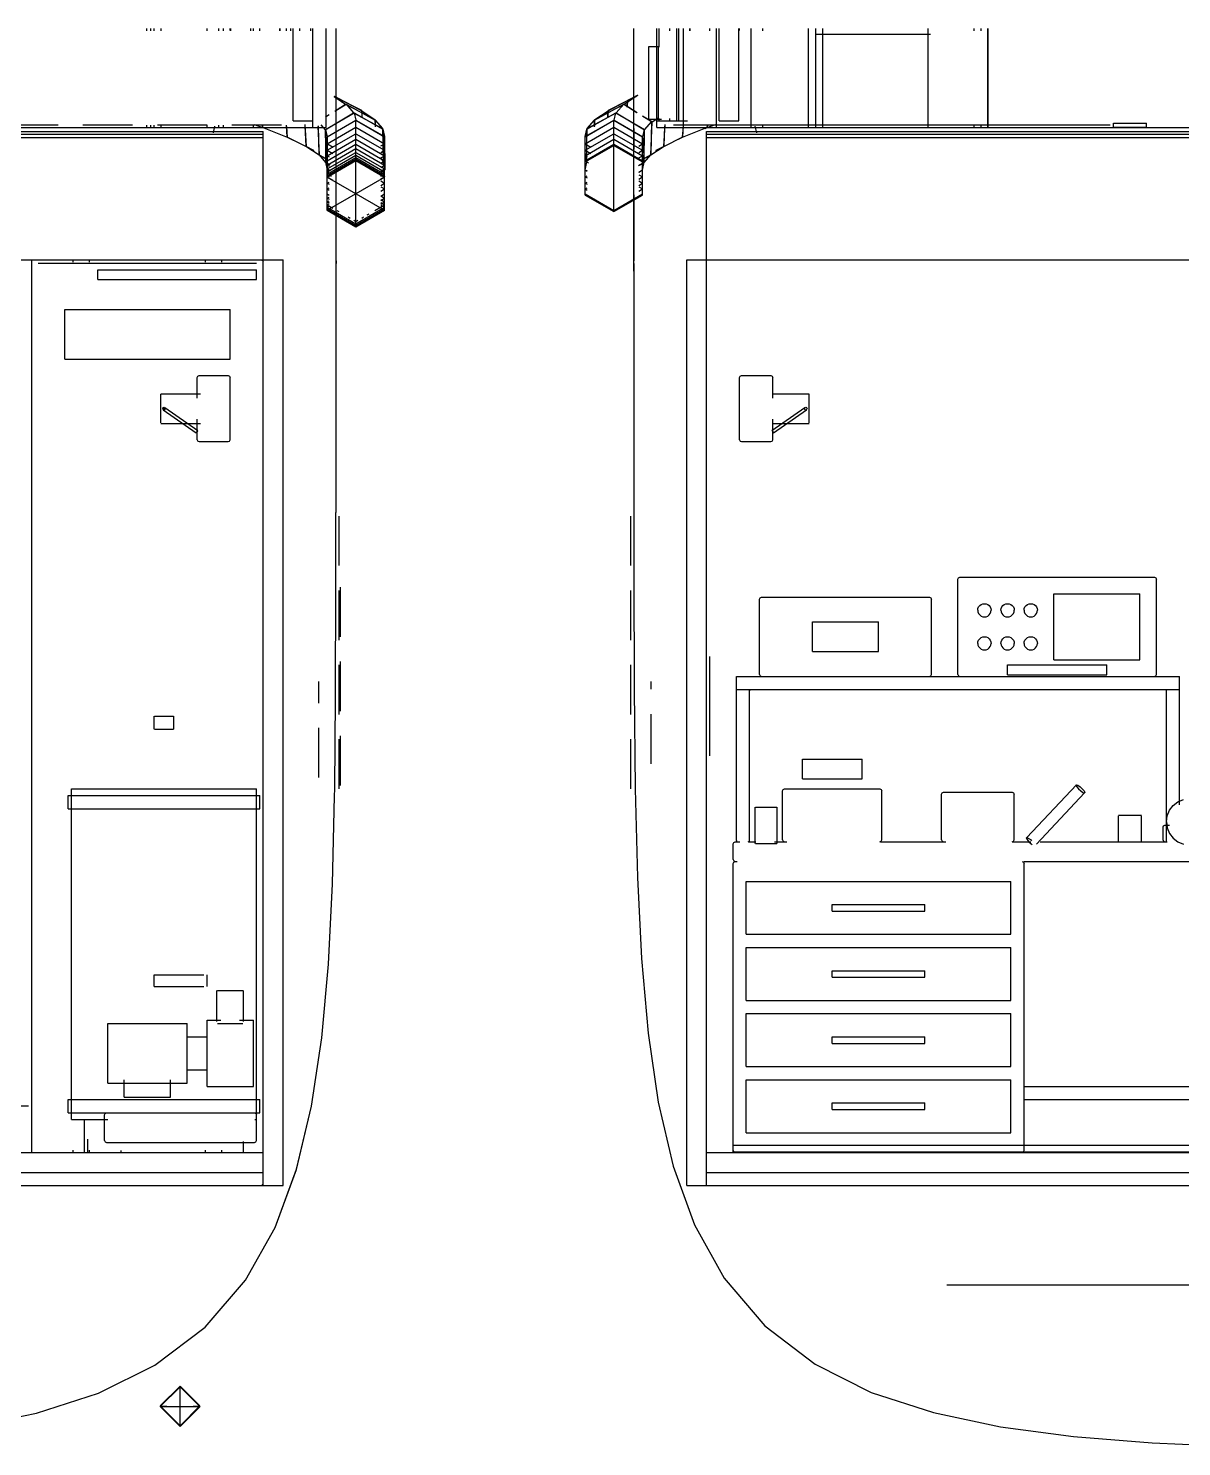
# Model space of a CAD drawing. Extents: x 5 to 836, y 5 to 589.
# Drawn here: x 554.4 to 624.1, y 130.2 to 216 of the extents above; entities that cross this region are included whole.
import ezdxf

# ---------------------------------------------------------------- set-up
doc = ezdxf.new("R2010")
doc.units = 0
doc.linetypes.add('DASHED', pattern=[4.5, 3, -1.5])
for name, color, linetype in [('CUT', 7, 'CONTINUOUS'), ('DETAIL', 8, 'CONTINUOUS'), ('MARKING', 4, 'DASHED'), ('OUTLINE', 7, 'CONTINUOUS')]:
    doc.layers.add(name, color=color, linetype=linetype)

msp = doc.modelspace()

# ---------------------------------------------------------------- linework, layer by layer
at = {"layer": 'CUT'}
for p, q in [((571.6, 210), (571.6, 216)), ((572.4, 210), (572.4, 216)), ((573, 191.03), (573, 216)), ((591, 201.32), (591, 216)), ((592.4, 210), (592.4, 216)), ((594, 210), (594, 216)), ((596, 210), (596, 216)), ((620, 210.26), (622, 210.26)), ((620, 210.02), (620, 210.26)), ((622, 210.02), (622, 210.26)), ((405.6, 210), (572.4, 210)), ((409.4, 209.76), (568.6, 209.76)), ((409.4, 209.6), (568.6, 209.6)), ((409.4, 209.4), (568.6, 209.4)), ((568.6, 146), (568.6, 209.76)), ((592.4, 210), (757.6, 210)), ((593.4, 210.16), (619.8, 210.16)), ((595.4, 146), (595.4, 209.76)), ((595.4, 209.76), (754.6, 209.76)), ((595.4, 209.6), (754.6, 209.6)), ((595.4, 209.4), (754.6, 209.4)), ((620, 210.02), (622, 210.02)), ((588.07, 207.92), (589.8, 208.92)), ((589.8, 208.92), (591.53, 207.92)), ((572.47, 207.01), (574.2, 208.01)), ((574.2, 208.01), (575.93, 207.01)), ((588.07, 205.92), (588.07, 207.92)), ((591.53, 205.92), (591.53, 207.92)), ((572.47, 205.01), (572.47, 207.01)), ((575.93, 205.01), (575.93, 207.01)), ((588.07, 205.92), (589.8, 204.92)), ((589.8, 204.92), (591.53, 205.92)), ((572.47, 205.01), (574.2, 204.01)), ((574.2, 204.01), (575.93, 205.01)), ((408.2, 202), (569.8, 202)), ((569.8, 146), (569.8, 202)), ((594.2, 146), (594.2, 202)), ((594.2, 202), (755.8, 202)), ((591, 201.32), (591, 191.73)), ((591, 191.73), (591.01, 182.99)), ((572.99, 182.39), (573, 191.03)), ((591.01, 182.99), (591.03, 176.03)), ((572.97, 175.5), (572.99, 182.39)), ((595.6, 172), (595.6, 178)), ((591.03, 176.03), (591.09, 170.02)), ((572.92, 170), (572.97, 175.5)), ((572.91, 169.56), (572.92, 170)), ((591.09, 170), (591.22, 164.64)), ((572.78, 164.25), (572.91, 169.56)), ((572.54, 159.4), (572.78, 164.25)), ((591.22, 164.64), (591.46, 159.74)), ((591.46, 159.74), (591.86, 155.23)), ((572.14, 154.94), (572.54, 159.4)), ((571.52, 150.8), (572.14, 154.94)), ((591.86, 155.23), (592.48, 151.05)), ((592.48, 151.05), (593.39, 147.18)), ((570.61, 146.99), (571.52, 150.8)), ((409.4, 148), (568.6, 148)), ((595.4, 148), (754.6, 148)), ((409.4, 146.8), (568.6, 146.8)), ((569.32, 143.47), (570.61, 146.99)), ((593.39, 147.18), (594.68, 143.63)), ((595.4, 146.8), (754.6, 146.8)), ((568.6, 146), (569.8, 146)), ((594.2, 146), (595.4, 146)), ((567.53, 140.28), (569.32, 143.47)), ((594.68, 143.63), (596.47, 140.4)), ((565.08, 137.43), (567.53, 140.28)), ((596.47, 140.4), (598.92, 137.52)), ((562.04, 135.13), (565.08, 137.43)), ((598.92, 137.52), (601.96, 135.19)), ((558.64, 133.45), (562.04, 135.13)), ((601.96, 135.19), (605.36, 133.49)), ((554.89, 132.24), (558.64, 133.45)), ((562.37, 132.63), (563.57, 133.83)), ((563.57, 133.83), (564.77, 132.63)), ((605.36, 133.49), (609.11, 132.27)), ((550.82, 131.39), (554.89, 132.24)), ((562.37, 132.63), (563.57, 131.43)), ((563.57, 131.43), (564.77, 132.63)), ((609.11, 132.27), (613.18, 131.4)), ((613.18, 131.4), (617.58, 130.82)), ((617.58, 130.82), (622.34, 130.44)), ((622.34, 130.44), (627.5, 130.21))]:
    msp.add_line(p, q, dxfattribs=at)
at = {"layer": 'DETAIL'}
for p, q in [((561.57, 215.86), (561.57, 216)), ((562, 215.86), (562, 216)), ((562.43, 215.86), (562.43, 216)), ((565.91, 215.86), (565.91, 216)), ((566.64, 215.86), (566.64, 216)), ((567.84, 215.86), (567.84, 216)), ((568.4, 215.86), (568.4, 216)), ((569.6, 215.86), (569.6, 216)), ((569.62, 215.86), (569.62, 216)), ((570.27, 215.86), (570.27, 216)), ((570.4, 210.4), (570.4, 216)), ((570.82, 215.86), (570.82, 216)), ((571.47, 215.86), (571.47, 216)), ((571.6, 210.4), (571.6, 216)), ((572.4, 210), (572.4, 216)), ((592.4, 210.4), (592.4, 216)), ((592.53, 214.91), (592.53, 216)), ((593.18, 215.86), (593.18, 216)), ((593.6, 210.4), (593.6, 216)), ((593.73, 210.4), (593.73, 216)), ((594.38, 215.86), (594.38, 216)), ((594.4, 215.86), (594.4, 216)), ((595.6, 215.86), (595.6, 216)), ((596.16, 210.4), (596.16, 216)), ((597.36, 210.4), (597.36, 216)), ((598.09, 210), (598.09, 216)), ((601.57, 210), (601.57, 216)), ((602, 210), (602, 216)), ((602, 215.65), (608.94, 215.65)), ((602.43, 210), (602.43, 216)), ((608.8, 210), (608.8, 216)), ((611.57, 215.86), (611.57, 216)), ((612, 215.86), (612, 216)), ((612.4, 210), (612.4, 216)), ((612.43, 210), (612.43, 216)), ((591.9, 210.5), (591.9, 214.9)), ((591.9, 214.9), (592.56, 214.9)), ((592.5, 210.5), (592.5, 214.9)), ((589.45, 211.02), (591.22, 211.95)), ((589.47, 211.05), (591.26, 211.95)), ((590.42, 211.41), (591.22, 211.95)), ((590.63, 211.63), (591.22, 211.93)), ((590.65, 211.66), (591.25, 211.95)), ((572.87, 211.89), (573.35, 211.66)), ((572.89, 211.87), (573.58, 211.41)), ((572.9, 211.89), (574.55, 211.02)), ((572.9, 211.87), (573.37, 211.63)), ((572.93, 210.99), (573.61, 211.41)), ((572.97, 211.82), (573.35, 211.66)), ((572.98, 211.83), (574.53, 211.05)), ((573.01, 211.05), (573.58, 211.41)), ((573.35, 211.66), (573.36, 211.53)), ((573.37, 211.63), (574.53, 211.05)), ((573.37, 211.63), (573.38, 211.5)), ((573.58, 211.41), (575.35, 210.48)), ((573.61, 211.41), (574.06, 210.9)), ((573.61, 211.41), (575.37, 210.45)), ((574.53, 211.05), (574.55, 210.65)), ((588.63, 210.45), (590.39, 211.41)), ((588.65, 210.48), (590.42, 211.41)), ((589.45, 210.65), (589.47, 211.05)), ((589.47, 211.05), (590.63, 211.63)), ((589.94, 210.9), (590.39, 211.41)), ((590.39, 211.41), (591.19, 210.92)), ((590.42, 211.41), (591.21, 210.91)), ((590.61, 211.24), (590.63, 211.63)), ((590.62, 211.27), (590.65, 211.66)), ((590.65, 211.66), (591.15, 211.87)), ((570.4, 210.4), (571.6, 210.4)), ((572.35, 209.86), (574.06, 210.9)), ((572.36, 209.89), (574.09, 210.9)), ((572.36, 210.65), (572.59, 210.78)), ((572.46, 209.43), (574.19, 210.44)), ((572.47, 209.44), (574.2, 210.44)), ((574.06, 210.9), (575.81, 209.94)), ((574.09, 210.9), (574.19, 210.44)), ((574.09, 210.9), (575.83, 209.91)), ((574.19, 210.44), (575.93, 209.45)), ((574.2, 204), (574.2, 210.44)), ((574.2, 210.44), (575.93, 209.44)), ((574.55, 211.02), (575.35, 210.48)), ((574.55, 211.02), (574.56, 210.62)), ((575.35, 210.48), (575.36, 210.08)), ((575.37, 210.45), (575.81, 209.94)), ((575.37, 210.45), (575.37, 210.05)), ((588.07, 209.44), (589.8, 210.44)), ((588.07, 209.45), (589.81, 210.44)), ((588.17, 209.91), (589.91, 210.9)), ((588.19, 209.94), (589.94, 210.9)), ((588.19, 209.94), (588.63, 210.45)), ((588.63, 210.05), (588.63, 210.45)), ((588.64, 210.08), (588.65, 210.48)), ((588.65, 210.48), (589.45, 211.02)), ((589.44, 210.62), (589.45, 211.02)), ((589.8, 204.92), (589.8, 210.44)), ((589.8, 210.44), (591.53, 209.44)), ((589.81, 210.44), (589.91, 210.9)), ((589.81, 210.44), (591.54, 209.43)), ((589.91, 210.9), (591.64, 209.89)), ((589.94, 210.9), (591.65, 209.86)), ((591.53, 210.71), (592.1, 210.37)), ((591.55, 210.69), (592.11, 210.34)), ((591.65, 209.86), (592.1, 210.37)), ((591.9, 210.5), (592.68, 210.5)), ((592.03, 208.34), (592.11, 210.34)), ((592.05, 208.37), (592.1, 210.37)), ((592.11, 210.34), (592.46, 210.57)), ((592.4, 210.4), (594.25, 210.4)), ((592.53, 210.4), (592.53, 210.54)), ((593.18, 210.4), (593.18, 210.54)), ((596.16, 210.4), (597.36, 210.4)), ((620, 210.26), (622, 210.26)), ((620, 210.02), (620, 210.26)), ((622, 210.02), (622, 210.26)), ((409.4, 209.6), (568.6, 209.6)), ((533, 210), (572.4, 210)), ((561.57, 210), (561.57, 210.14)), ((562, 210), (562, 210.14)), ((562.43, 210), (562.43, 210.14)), ((565.91, 210), (565.91, 210.14)), ((568.06, 210.18), (568.56, 210.01)), ((568.53, 210.17), (568.54, 210.03)), ((568.54, 210.03), (568.66, 209.98)), ((568.54, 210.03), (570.05, 209.41)), ((568.55, 210.14), (568.56, 210.01)), ((568.6, 146), (568.6, 209.6)), ((569.99, 210.1), (570.03, 209.44)), ((570, 210.07), (570.05, 209.41)), ((570.03, 209.44), (570.39, 209.26)), ((570.03, 209.44), (571.19, 208.85)), ((570.05, 209.41), (570.41, 209.24)), ((571.11, 210.18), (571.19, 208.85)), ((571.12, 210.08), (571.17, 208.88)), ((571.9, 210.07), (571.97, 208.34)), ((571.91, 210.1), (571.95, 208.37)), ((572.08, 210.17), (572.35, 209.86)), ((572.35, 209.86), (572.39, 207.87)), ((572.36, 209.89), (572.37, 207.9)), ((572.36, 209.89), (572.46, 209.43)), ((572.46, 209.43), (572.47, 207.43)), ((572.47, 209.02), (574.2, 210.02)), ((572.47, 208.63), (574.2, 209.63)), ((572.47, 205), (572.47, 209.44)), ((574.2, 210.02), (575.93, 209.02)), ((574.2, 209.63), (575.93, 208.63)), ((575.81, 209.94), (575.85, 207.94)), ((575.83, 209.91), (575.93, 209.45)), ((575.83, 209.91), (575.84, 207.91)), ((575.93, 209.45), (575.94, 207.45)), ((575.93, 205), (575.93, 209.44)), ((588.06, 207.45), (588.07, 209.45)), ((588.07, 209.02), (589.8, 210.02)), ((588.07, 209.45), (588.17, 209.91)), ((588.07, 208.63), (589.8, 209.63)), ((588.07, 205.92), (588.07, 209.44)), ((588.15, 207.94), (588.19, 209.94)), ((588.16, 207.91), (588.17, 209.91)), ((589.8, 210.02), (591.53, 209.02)), ((589.8, 209.63), (591.53, 208.63)), ((591.53, 205.92), (591.53, 209.44)), ((591.53, 207.43), (591.54, 209.43)), ((591.54, 209.43), (591.64, 209.89)), ((591.61, 207.87), (591.65, 209.86)), ((591.63, 207.9), (591.64, 209.89)), ((592.4, 210), (631, 210)), ((592.81, 208.85), (592.89, 210.18)), ((592.81, 208.85), (593.97, 209.44)), ((592.83, 208.88), (592.88, 210.08)), ((593.71, 209.29), (593.95, 209.41)), ((593.73, 209.32), (593.97, 209.44)), ((593.95, 209.41), (594, 210.07)), ((593.95, 209.41), (595.46, 210.03)), ((593.97, 209.44), (594.01, 210.1)), ((595.32, 209.95), (595.44, 210.01)), ((595.34, 209.98), (595.46, 210.03)), ((595.4, 146), (595.4, 209.6)), ((595.4, 209.6), (754.6, 209.6)), ((595.44, 210.01), (595.94, 210.18)), ((595.44, 210.01), (595.45, 210.14)), ((595.46, 210.03), (595.47, 210.17)), ((611.57, 210), (611.57, 210.14)), ((612, 210), (612, 210.14)), ((620, 210.02), (622, 210.02)), ((571.17, 208.88), (571.64, 208.64)), ((571.17, 208.88), (571.97, 208.34)), ((571.19, 208.86), (571.66, 208.62)), ((572.47, 208.29), (574.2, 209.29)), ((572.47, 207.99), (574.2, 208.99)), ((572.47, 207.73), (574.2, 208.73)), ((572.47, 208.63), (572.81, 208.43)), ((572.47, 207.5), (574.2, 208.5)), ((572.48, 209.02), (572.82, 208.82)), ((574.2, 209.29), (575.93, 208.29)), ((574.2, 208.99), (575.93, 207.99)), ((574.2, 208.73), (575.93, 207.73)), ((574.2, 208.5), (575.93, 207.5)), ((575.7, 208.89), (575.93, 209.02)), ((575.7, 208.5), (575.93, 208.63)), ((588.07, 208.29), (589.8, 209.29)), ((588.07, 209.02), (588.41, 208.82)), ((588.07, 207.99), (589.8, 208.99)), ((588.07, 208.63), (588.41, 208.43)), ((589.8, 209.29), (591.53, 208.29)), ((589.8, 208.99), (591.53, 207.99)), ((591.3, 208.88), (591.53, 209.02)), ((591.3, 208.5), (591.53, 208.63)), ((592.03, 208.34), (592.83, 208.88)), ((592.34, 208.62), (592.81, 208.86)), ((592.36, 208.64), (592.83, 208.88)), ((571.95, 208.37), (572.41, 208.11)), ((571.95, 208.37), (572.39, 207.87)), ((571.97, 208.34), (572.44, 208.09)), ((572.37, 207.9), (572.6, 207.76)), ((572.37, 207.9), (572.47, 207.43)), ((572.39, 207.87), (572.62, 207.74)), ((572.47, 207.32), (574.2, 208.32)), ((572.47, 208.29), (572.58, 208.22)), ((572.47, 207.18), (574.2, 208.18)), ((572.47, 207.08), (574.2, 208.08)), ((572.47, 207.02), (574.2, 208.02)), ((572.47, 207), (574.2, 208)), ((572.47, 207.73), (572.58, 207.66)), ((574.2, 208.32), (575.93, 207.32)), ((574.2, 208.18), (575.93, 207.18)), ((574.2, 208.08), (575.93, 207.08)), ((574.2, 208.02), (575.94, 207.02)), ((574.2, 208), (575.93, 207)), ((575.68, 208.14), (575.85, 207.94)), ((575.7, 208.16), (575.93, 208.29)), ((575.7, 207.59), (575.93, 207.73)), ((575.72, 207.85), (575.84, 207.91)), ((575.74, 207.87), (575.85, 207.94)), ((575.84, 207.91), (575.94, 207.45)), ((588.06, 207.45), (588.16, 207.91)), ((588.07, 208.29), (588.18, 208.22)), ((588.15, 207.94), (588.24, 208.04)), ((588.15, 207.94), (588.26, 207.87)), ((591.28, 207.7), (591.63, 207.9)), ((591.3, 208.16), (591.53, 208.29)), ((591.38, 207.74), (591.61, 207.87)), ((591.47, 208.05), (592.05, 208.37)), ((591.53, 207.43), (591.63, 207.9)), ((591.56, 208.09), (592.03, 208.34)), ((591.61, 207.87), (592.05, 208.37)), ((572.47, 207.5), (572.58, 207.44)), ((572.47, 207.44), (572.58, 207.37)), ((572.47, 207.43), (572.59, 207.37)), ((572.47, 207.32), (572.58, 207.26)), ((572.47, 207.18), (572.7, 207.05)), ((572.47, 207.02), (572.81, 206.82)), ((572.47, 205), (575.93, 207)), ((572.47, 207), (575.93, 205)), ((575.7, 207.37), (575.93, 207.5)), ((575.7, 207.31), (575.93, 207.44)), ((575.7, 207.19), (575.93, 207.32)), ((575.7, 207.05), (575.93, 207.18)), ((575.7, 206.89), (575.93, 207.02)), ((575.7, 206.88), (575.93, 207.02)), ((575.7, 206.77), (575.93, 206.63)), ((575.71, 207.31), (575.94, 207.45)), ((588.06, 207.45), (588.18, 207.38)), ((588.07, 207.44), (588.18, 207.37)), ((588.07, 207.02), (588.18, 207.08)), ((588.07, 207.02), (588.18, 206.95)), ((591.3, 207.31), (591.53, 207.44)), ((591.3, 207.3), (591.53, 207.43)), ((591.3, 207.15), (591.53, 207.02)), ((591.3, 206.88), (591.53, 207.02)), ((591.3, 206.77), (591.53, 206.63)), ((572.47, 206.63), (572.58, 206.7)), ((572.47, 206.63), (572.58, 206.57)), ((572.47, 206.29), (572.58, 206.36)), ((572.47, 206.29), (572.58, 206.22)), ((572.47, 205.99), (572.58, 205.92)), ((575.7, 206.5), (575.93, 206.63)), ((575.7, 206.42), (575.93, 206.29)), ((575.7, 206.16), (575.93, 206.29)), ((575.7, 205.85), (575.93, 205.99)), ((588.07, 206.63), (588.18, 206.7)), ((588.07, 206.63), (588.18, 206.57)), ((588.07, 206.29), (588.18, 206.36)), ((588.07, 206.29), (588.18, 206.22)), ((588.07, 205.99), (589.8, 204.99)), ((589.8, 204.99), (591.53, 205.99)), ((591.3, 206.5), (591.53, 206.63)), ((591.3, 206.42), (591.53, 206.29)), ((591.3, 206.16), (591.53, 206.29)), ((572.47, 205.73), (572.58, 205.79)), ((572.47, 205.73), (572.58, 205.66)), ((572.47, 205.5), (572.58, 205.57)), ((572.47, 205.5), (572.58, 205.44)), ((572.47, 205.32), (572.58, 205.39)), ((572.47, 205.32), (572.81, 205.12)), ((572.47, 205.18), (572.58, 205.25)), ((572.47, 205.18), (574.2, 204.18)), ((572.47, 205.02), (572.7, 205.15)), ((572.47, 205.08), (574.2, 204.08)), ((574.2, 204.18), (575.93, 205.18)), ((574.2, 204.08), (575.93, 205.08)), ((575.35, 204.99), (575.93, 205.32)), ((575.7, 205.86), (575.93, 205.73)), ((575.7, 205.59), (575.93, 205.73)), ((575.7, 205.64), (575.93, 205.5)), ((575.7, 205.37), (575.93, 205.5)), ((575.7, 205.46), (575.93, 205.32)), ((575.7, 205.31), (575.93, 205.18)), ((575.7, 205.15), (575.93, 205.02)), ((572.47, 205.02), (574.2, 204.02)), ((572.47, 205), (574.2, 204)), ((573.05, 204.99), (573.16, 204.92)), ((573.74, 204.59), (573.85, 204.52)), ((574.08, 204.39), (574.2, 204.32)), ((574.2, 204.02), (575.93, 205.02)), ((574.2, 204), (575.93, 205)), ((574.2, 204.32), (574.32, 204.39)), ((574.55, 204.52), (574.66, 204.59)), ((574.89, 204.72), (575.01, 204.79)), ((408.2, 202), (569.8, 202)), ((554.6, 148), (554.6, 202)), ((555, 201.8), (568.2, 201.8)), ((569.8, 146), (569.8, 202)), ((594.2, 147.54), (594.2, 202)), ((594.2, 202), (755.8, 202)), ((558.6, 201.4), (568.2, 201.4)), ((558.6, 200.8), (558.6, 201.4)), ((558.6, 200.8), (568.2, 200.8)), ((568.2, 200.8), (568.2, 201.4)), ((556.6, 199), (566.6, 199)), ((556.6, 196), (556.6, 199)), ((566.6, 196), (566.6, 199)), ((556.6, 196), (566.6, 196)), ((562.4, 192.13), (562.4, 193.87)), ((562.52, 193), (562.53, 193.04)), ((562.53, 193.04), (562.56, 193.07)), ((562.56, 193.07), (562.6, 193.08)), ((562.6, 193.08), (562.64, 193.07)), ((562.6, 193), (562.62, 193.03)), ((562.64, 193.07), (562.67, 193.04)), ((562.67, 193.04), (562.68, 193)), ((601.32, 193), (601.33, 193.04)), ((601.33, 193.04), (601.36, 193.07)), ((601.36, 193.07), (601.4, 193.08)), ((601.4, 193.08), (601.44, 193.07)), ((601.44, 193.07), (601.47, 193.04)), ((601.47, 193.04), (601.48, 193)), ((601.6, 192.13), (601.6, 193.87)), ((562.52, 193), (562.53, 192.96)), ((562.53, 192.96), (562.56, 192.93)), ((562.56, 192.93), (562.6, 192.92)), ((562.6, 192.92), (562.64, 192.93)), ((562.64, 192.93), (562.67, 192.96)), ((562.67, 192.96), (562.68, 193)), ((601.32, 193), (601.33, 192.96)), ((601.33, 192.96), (601.36, 192.93)), ((601.36, 192.93), (601.4, 192.92)), ((601.4, 192.92), (601.44, 192.93)), ((601.44, 192.93), (601.47, 192.96)), ((601.47, 192.96), (601.48, 193)), ((564.58, 191.57), (564.6, 191.6)), ((611.85, 181), (611.92, 181.08)), ((611.92, 181.08), (612, 181.15)), ((612, 181.15), (612.1, 181.19)), ((612.1, 181.19), (612.2, 181.2)), ((612.2, 181.2), (612.3, 181.19)), ((612.3, 181.19), (612.4, 181.15)), ((612.4, 181.15), (612.48, 181.08)), ((612.48, 181.08), (612.55, 181)), ((613.25, 181), (613.32, 181.08)), ((613.32, 181.08), (613.4, 181.15)), ((613.4, 181.15), (613.5, 181.19)), ((613.5, 181.19), (613.6, 181.2)), ((613.6, 181.2), (613.7, 181.19)), ((613.7, 181.19), (613.8, 181.15)), ((613.8, 181.15), (613.88, 181.08)), ((613.88, 181.08), (613.95, 181)), ((614.65, 181), (614.72, 181.08)), ((614.72, 181.08), (614.8, 181.15)), ((614.8, 181.15), (614.9, 181.19)), ((614.9, 181.19), (615, 181.2)), ((615, 181.2), (615.1, 181.19)), ((615.1, 181.19), (615.2, 181.15)), ((615.2, 181.15), (615.28, 181.08)), ((615.28, 181.08), (615.35, 181)), ((611.8, 180.8), (611.81, 180.9)), ((611.8, 180.8), (611.81, 180.7)), ((611.81, 180.9), (611.85, 181)), ((611.81, 180.7), (611.85, 180.6)), ((611.85, 180.6), (611.92, 180.52)), ((611.92, 180.52), (612, 180.45)), ((612, 180.45), (612.1, 180.41)), ((612.1, 180.41), (612.2, 180.4)), ((612.2, 180.4), (612.3, 180.41)), ((612.3, 180.41), (612.4, 180.45)), ((612.4, 180.45), (612.48, 180.52)), ((612.48, 180.52), (612.55, 180.6)), ((612.55, 181), (612.59, 180.9)), ((612.55, 180.6), (612.59, 180.7)), ((612.59, 180.9), (612.6, 180.8)), ((612.59, 180.7), (612.6, 180.8)), ((613.2, 180.8), (613.21, 180.9)), ((613.2, 180.8), (613.21, 180.7)), ((613.21, 180.9), (613.25, 181)), ((613.21, 180.7), (613.25, 180.6)), ((613.25, 180.6), (613.32, 180.52)), ((613.32, 180.52), (613.4, 180.45)), ((613.4, 180.45), (613.5, 180.41)), ((613.5, 180.41), (613.6, 180.4)), ((613.6, 180.4), (613.7, 180.41)), ((613.7, 180.41), (613.8, 180.45)), ((613.8, 180.45), (613.88, 180.52)), ((613.88, 180.52), (613.95, 180.6)), ((613.95, 181), (613.99, 180.9)), ((613.95, 180.6), (613.99, 180.7)), ((613.99, 180.9), (614, 180.8)), ((613.99, 180.7), (614, 180.8)), ((614.6, 180.8), (614.61, 180.9)), ((614.6, 180.8), (614.61, 180.7)), ((614.61, 180.9), (614.65, 181)), ((614.61, 180.7), (614.65, 180.6)), ((614.65, 180.6), (614.72, 180.52)), ((614.72, 180.52), (614.8, 180.45)), ((614.8, 180.45), (614.9, 180.41)), ((614.9, 180.41), (615, 180.4)), ((615, 180.4), (615.1, 180.41)), ((615.1, 180.41), (615.2, 180.45)), ((615.2, 180.45), (615.28, 180.52)), ((615.28, 180.52), (615.35, 180.6)), ((615.35, 181), (615.39, 180.9)), ((615.35, 180.6), (615.39, 180.7)), ((615.39, 180.9), (615.4, 180.8)), ((615.39, 180.7), (615.4, 180.8)), ((611.8, 178.8), (611.81, 178.9)), ((611.8, 178.8), (611.81, 178.7)), ((611.81, 178.9), (611.85, 179)), ((611.81, 178.7), (611.85, 178.6)), ((611.85, 179), (611.92, 179.08)), ((611.85, 178.6), (611.92, 178.52)), ((611.92, 179.08), (612, 179.15)), ((611.92, 178.52), (612, 178.45)), ((612, 179.15), (612.1, 179.19)), ((612, 178.45), (612.1, 178.41)), ((612.1, 179.19), (612.2, 179.2)), ((612.2, 179.2), (612.3, 179.19)), ((612.3, 179.19), (612.4, 179.15)), ((612.3, 178.41), (612.4, 178.45)), ((612.4, 179.15), (612.48, 179.08)), ((612.4, 178.45), (612.48, 178.52)), ((612.48, 179.08), (612.55, 179)), ((612.48, 178.52), (612.55, 178.6)), ((612.55, 179), (612.59, 178.9)), ((612.55, 178.6), (612.59, 178.7)), ((612.59, 178.9), (612.6, 178.8)), ((612.59, 178.7), (612.6, 178.8)), ((613.2, 178.8), (613.21, 178.9)), ((613.2, 178.8), (613.21, 178.7)), ((613.21, 178.9), (613.25, 179)), ((613.21, 178.7), (613.25, 178.6)), ((613.25, 179), (613.32, 179.08)), ((613.25, 178.6), (613.32, 178.52)), ((613.32, 179.08), (613.4, 179.15)), ((613.32, 178.52), (613.4, 178.45)), ((613.4, 179.15), (613.5, 179.19)), ((613.4, 178.45), (613.5, 178.41)), ((613.5, 179.19), (613.6, 179.2)), ((613.6, 179.2), (613.7, 179.19)), ((613.7, 179.19), (613.8, 179.15)), ((613.7, 178.41), (613.8, 178.45)), ((613.8, 179.15), (613.88, 179.08)), ((613.8, 178.45), (613.88, 178.52)), ((613.88, 179.08), (613.95, 179)), ((613.88, 178.52), (613.95, 178.6)), ((613.95, 179), (613.99, 178.9)), ((613.95, 178.6), (613.99, 178.7)), ((613.99, 178.9), (614, 178.8)), ((613.99, 178.7), (614, 178.8)), ((614.6, 178.8), (614.61, 178.9)), ((614.6, 178.8), (614.61, 178.7)), ((614.61, 178.9), (614.65, 179)), ((614.61, 178.7), (614.65, 178.6)), ((614.65, 179), (614.72, 179.08)), ((614.65, 178.6), (614.72, 178.52)), ((614.72, 179.08), (614.8, 179.15)), ((614.72, 178.52), (614.8, 178.45)), ((614.8, 179.15), (614.9, 179.19)), ((614.8, 178.45), (614.9, 178.41)), ((614.9, 179.19), (615, 179.2)), ((615, 179.2), (615.1, 179.19)), ((615.1, 179.19), (615.2, 179.15)), ((615.1, 178.41), (615.2, 178.45)), ((615.2, 179.15), (615.28, 179.08)), ((615.2, 178.45), (615.28, 178.52)), ((615.28, 179.08), (615.35, 179)), ((615.28, 178.52), (615.35, 178.6)), ((615.35, 179), (615.39, 178.9)), ((615.35, 178.6), (615.39, 178.7)), ((615.39, 178.9), (615.4, 178.8)), ((615.39, 178.7), (615.4, 178.8)), ((612.1, 178.41), (612.2, 178.4)), ((612.2, 178.4), (612.3, 178.41)), ((613.5, 178.41), (613.6, 178.4)), ((613.6, 178.4), (613.7, 178.41)), ((614.9, 178.41), (615, 178.4)), ((615, 178.4), (615.1, 178.41)), ((597.2, 176.8), (624, 176.8)), ((597.2, 176), (597.2, 176.8)), ((624, 169.03), (624, 176.8)), ((597.2, 176), (624, 176)), ((623.2, 166.8), (623.2, 176)), ((562.02, 174.4), (563.18, 174.4)), ((562.02, 173.6), (563.18, 173.6)), ((601.2, 171.8), (604.8, 171.8)), ((557, 170), (568.2, 170)), ((601.2, 170.6), (604.8, 170.6)), ((617.73, 170.22), (617.76, 170.25)), ((617.73, 170.22), (617.78, 170.13)), ((617.76, 170.25), (617.85, 170.22)), ((617.78, 170.13), (617.89, 170)), ((617.85, 170.22), (617.98, 170.13)), ((617.89, 170), (618.02, 169.87)), ((617.98, 170.13), (618.11, 170)), ((618.02, 169.87), (618.15, 169.78)), ((618.11, 170), (618.22, 169.87)), ((618.22, 169.87), (618.27, 169.78)), ((556.8, 169.6), (568.4, 169.6)), ((618.15, 169.78), (618.24, 169.75)), ((618.24, 169.75), (618.27, 169.78)), ((623.61, 168.99), (623.9, 169.21)), ((623.9, 169.21), (624.24, 169.35)), ((556.8, 168.8), (568.4, 168.8)), ((598.36, 168.9), (599.64, 168.9)), ((620.3, 166.83), (620.3, 168.37)), ((621.7, 166.83), (621.7, 168.37)), ((623.2, 168), (623.25, 168.36)), ((623.25, 168.36), (623.39, 168.7)), ((623.39, 168.7), (623.61, 168.99)), ((623.2, 168), (623.25, 167.64)), ((623.25, 167.64), (623.39, 167.3)), ((623.39, 167.3), (623.61, 167.01)), ((598.36, 166.7), (599.64, 166.7)), ((614.73, 167.02), (614.76, 167.05)), ((614.73, 167.02), (614.78, 166.93)), ((614.76, 167.05), (614.85, 167.02)), ((614.78, 166.93), (614.89, 166.8)), ((614.85, 167.02), (614.98, 166.93)), ((614.89, 166.8), (615.02, 166.67)), ((614.98, 166.93), (615.05, 166.86)), ((615.02, 166.67), (615.09, 166.63)), ((623.61, 167.01), (623.9, 166.79)), ((623.9, 166.79), (624.24, 166.65)), ((597.8, 161.2), (597.8, 164.4)), ((597.8, 164.4), (613.8, 164.4)), ((613.8, 161.2), (613.8, 164.4)), ((603, 162.6), (603, 163)), ((603, 163), (608.6, 163)), ((603, 162.6), (608.6, 162.6)), ((608.6, 162.6), (608.6, 163)), ((597.8, 161.2), (613.8, 161.2)), ((597.8, 157.2), (597.8, 160.4)), ((597.8, 160.4), (613.8, 160.4)), ((613.8, 157.2), (613.8, 160.4)), ((603, 158.6), (603, 159)), ((603, 159), (608.6, 159)), ((608.6, 158.6), (608.6, 159)), ((603, 158.6), (608.6, 158.6)), ((565.83, 157.8), (567.37, 157.8)), ((597.8, 157.2), (613.8, 157.2)), ((597.8, 153.2), (597.8, 156.4)), ((597.8, 156.4), (613.8, 156.4)), ((613.8, 153.2), (613.8, 156.4)), ((559.2, 152.2), (559.2, 155.8)), ((564, 152.2), (564, 155.8)), ((565.2, 152), (565.2, 156)), ((565.83, 155.8), (567.37, 155.8)), ((568, 152), (568, 156)), ((603, 155), (608.6, 155)), ((603, 154.6), (603, 155)), ((603, 154.6), (608.6, 154.6)), ((608.6, 154.6), (608.6, 155)), ((597.8, 153.2), (613.8, 153.2)), ((597.8, 152.4), (613.8, 152.4)), ((597.8, 149.2), (597.8, 152.4)), ((613.8, 149.2), (613.8, 152.4)), ((614.6, 152), (639.62, 152)), ((614.6, 151.2), (614.6, 152)), ((556.8, 151.2), (568.4, 151.2)), ((603, 151), (608.6, 151)), ((603, 150.6), (603, 151)), ((608.6, 150.6), (608.6, 151)), ((614.6, 151.2), (639.62, 151.2)), ((556.8, 150.4), (568.4, 150.4)), ((603, 150.6), (608.6, 150.6)), ((557, 150), (559.21, 150)), ((568.1, 150), (568.2, 150)), ((597, 148.44), (665, 148.44)), ((597, 148.04), (597, 148.44)), ((597.8, 149.2), (613.8, 149.2)), ((554.6, 148), (568.6, 148)), ((595.4, 148), (754.6, 148)), ((597, 148.04), (665, 148.04)), ((595.4, 146.8), (754.6, 146.8)), ((408.2, 146), (569.8, 146)), ((594.73, 146), (755.13, 146)), ((562.37, 132.67), (563.57, 133.87)), ((562.37, 132.63), (563.58, 133.84)), ((563.56, 133.85), (564.77, 132.64)), ((563.57, 133.87), (564.77, 132.67)), ((563.57, 131.43), (563.57, 133.85)), ((563.57, 133.83), (564.77, 132.63)), ((562.36, 132.65), (563.57, 131.44)), ((562.37, 132.67), (563.57, 131.47)), ((562.37, 132.65), (562.77, 132.65)), ((562.37, 132.63), (564.77, 132.63)), ((562.37, 132.63), (563.57, 131.43)), ((563.57, 131.47), (564.77, 132.67)), ((563.57, 131.43), (564.78, 132.64)), ((564.37, 132.65), (564.77, 132.65))]:
    msp.add_line(p, q, dxfattribs=at)
at = {"layer": 'MARKING'}
for p, q in [((409.4, 209.76), (568.6, 209.76)), ((409.4, 209.4), (568.6, 209.4)), ((544.2, 210.16), (570.6, 210.16)), ((568.6, 209.4), (568.6, 209.76)), ((593.4, 210.16), (619.8, 210.16)), ((595.4, 209.4), (595.4, 209.76)), ((595.4, 209.76), (754.6, 209.76)), ((595.4, 209.4), (754.6, 209.4)), ((573.18, 170), (573.18, 188)), ((590.82, 170), (590.82, 188)), ((573.26, 170.2), (573.26, 182.6)), ((571.95, 170.68), (571.95, 176.5)), ((592.05, 171.52), (592.05, 176.5)), ((562, 158.75), (565.2, 158.75)), ((562, 158.05), (562, 158.75)), ((565.2, 158.05), (565.2, 158.75)), ((562, 158.05), (565.2, 158.05)), ((551.4, 150.82), (554.6, 150.82))]:
    msp.add_line(p, q, dxfattribs=at)
at = {"layer": 'OUTLINE'}
for p, q in [((561.8, 215.86), (561.8, 216)), ((565.2, 215.86), (565.2, 216)), ((566.2, 215.86), (566.2, 216)), ((566.6, 215.87), (566.6, 216)), ((568, 215.86), (568, 216)), ((570, 215.86), (570, 216)), ((573, 208.7), (573, 216)), ((591, 209.94), (591, 216)), ((594, 210), (594, 216)), ((596, 210), (596, 216)), ((597.4, 215.87), (597.4, 216)), ((598.8, 215.86), (598.8, 216)), ((535.39, 210), (565.2, 210)), ((561.8, 210), (561.8, 210.14)), ((565.2, 210), (565.2, 210.14)), ((565.59, 209.69), (565.68, 210.09)), ((566.2, 210), (566.2, 210.14)), ((568, 210), (568, 210.14)), ((570, 210), (570, 210.14)), ((591, 209.94), (591, 208.7)), ((598.32, 210.09), (598.41, 209.69)), ((598.8, 210), (598.8, 210.14)), ((598.8, 210), (628.75, 210)), ((591, 205.94), (591, 201.94)), ((573, 201.94), (573, 204.98)), ((409.52, 202), (568.48, 202)), ((557.1, 201.86), (557.1, 202)), ((558.1, 201.86), (558.1, 202)), ((565.1, 201.86), (565.1, 202)), ((566.1, 201.86), (566.1, 202)), ((568.48, 202), (568.56, 201.96)), ((568.56, 201.96), (568.6, 201.87)), ((568.6, 146.12), (568.6, 201.88)), ((573, 201.94), (573, 201.77)), ((573, 193.52), (573, 201.77)), ((573, 191.14), (573, 201.61)), ((591, 201.77), (591, 201.94)), ((591, 201.77), (591, 191.73)), ((564.6, 194.88), (564.64, 194.96)), ((564.6, 193.63), (564.6, 194.88)), ((564.64, 194.96), (564.72, 195)), ((564.72, 195), (566.48, 195)), ((566.48, 195), (566.56, 194.96)), ((566.56, 194.96), (566.6, 194.88)), ((566.6, 191.12), (566.6, 194.88)), ((597.4, 194.88), (597.44, 194.96)), ((597.4, 191.12), (597.4, 194.88)), ((597.44, 194.96), (597.52, 195)), ((597.52, 195), (599.28, 195)), ((599.28, 195), (599.36, 194.96)), ((599.36, 194.96), (599.4, 194.88)), ((599.4, 193.63), (599.4, 194.88)), ((562.4, 193.9), (564.8, 193.9)), ((599.36, 193.9), (601.6, 193.9)), ((562.55, 192.93), (562.62, 193.03)), ((562.65, 193.07), (564.65, 191.67)), ((599.35, 191.67), (601.35, 193.07)), ((562.55, 192.93), (564.55, 191.53)), ((564.6, 191.12), (564.6, 192.37)), ((599.4, 191.12), (599.4, 192.37)), ((599.45, 191.53), (601.45, 192.93)), ((562.4, 192.1), (564.8, 192.1)), ((564.56, 191.54), (564.64, 191.65)), ((599.36, 192.1), (601.6, 192.1)), ((599.36, 191.66), (599.44, 191.54)), ((564.6, 191.12), (564.64, 191.04)), ((564.64, 191.04), (564.72, 191)), ((564.72, 191), (566.48, 191)), ((566.48, 191), (566.56, 191.04)), ((566.56, 191.04), (566.6, 191.12)), ((572.99, 182.4), (573, 191.05)), ((597.4, 191.12), (597.44, 191.04)), ((597.44, 191.04), (597.52, 191)), ((597.52, 191), (599.28, 191)), ((599.28, 191), (599.36, 191.04)), ((599.36, 191.04), (599.4, 191.12)), ((610.6, 182.68), (610.64, 182.76)), ((610.64, 182.76), (610.72, 182.8)), ((610.72, 182.8), (622.48, 182.8)), ((622.48, 182.8), (622.56, 182.76)), ((622.56, 182.76), (622.6, 182.68)), ((572.97, 175.5), (572.99, 182.38)), ((610.6, 176.92), (610.6, 182.68)), ((622.6, 176.92), (622.6, 182.68)), ((598.6, 181.48), (598.64, 181.56)), ((598.6, 176.92), (598.6, 181.48)), ((598.64, 181.56), (598.72, 181.6)), ((598.72, 181.6), (608.88, 181.6)), ((608.88, 181.6), (608.96, 181.56)), ((608.96, 181.56), (609, 181.48)), ((609, 176.92), (609, 181.48)), ((616.4, 177.8), (616.4, 181.8)), ((616.4, 181.8), (621.6, 181.8)), ((621.6, 177.8), (621.6, 181.8)), ((601.8, 178.3), (601.8, 180.1)), ((601.8, 180.1), (605.8, 180.1)), ((605.8, 178.3), (605.8, 180.1)), ((595.6, 172), (595.6, 178)), ((601.8, 178.3), (605.8, 178.3)), ((616.4, 177.8), (621.6, 177.8)), ((598.6, 176.92), (598.64, 176.84)), ((598.64, 176.84), (598.72, 176.8)), ((598.72, 176.8), (598.86, 176.8)), ((608.88, 176.8), (608.96, 176.84)), ((608.96, 176.84), (609, 176.92)), ((610.6, 176.92), (610.64, 176.84)), ((610.64, 176.84), (610.72, 176.8)), ((610.72, 176.8), (610.86, 176.8)), ((613.6, 176.9), (613.6, 177.5)), ((613.6, 177.5), (619.6, 177.5)), ((613.6, 176.9), (619.6, 176.9)), ((619.6, 176.9), (619.6, 177.5)), ((622.48, 176.8), (622.56, 176.84)), ((622.56, 176.84), (622.6, 176.92)), ((597.2, 175.92), (597.22, 175.98)), ((597.2, 166.88), (597.2, 175.92)), ((597.22, 175.98), (597.28, 176)), ((597.28, 176), (597.41, 176)), ((597.92, 176), (597.98, 175.98)), ((597.98, 175.98), (598, 175.92)), ((598, 166.88), (598, 175.92)), ((572.92, 170), (572.97, 175.5)), ((562, 173.6), (562, 174.4)), ((563.2, 173.6), (563.2, 174.4)), ((601.2, 170.6), (601.2, 171.8)), ((604.8, 170.6), (604.8, 171.8)), ((557, 150), (557, 170)), ((568.2, 148.72), (568.2, 170)), ((572.91, 169.56), (572.92, 170)), ((600, 169.88), (600.04, 169.96)), ((600, 166.92), (600, 169.88)), ((600.04, 169.96), (600.12, 170)), ((600.12, 170), (605.88, 170)), ((605.88, 170), (605.96, 169.96)), ((605.96, 169.96), (606, 169.88)), ((606, 166.92), (606, 169.88)), ((614.76, 167.05), (617.76, 170.25)), ((556.8, 168.8), (556.8, 169.6)), ((568.4, 168.8), (568.4, 169.6)), ((572.78, 164.24), (572.91, 169.56)), ((609.6, 169.68), (609.64, 169.76)), ((609.6, 166.92), (609.6, 169.68)), ((609.64, 169.76), (609.72, 169.8)), ((609.72, 169.8), (613.88, 169.8)), ((613.88, 169.8), (613.96, 169.76)), ((613.96, 169.76), (614, 169.68)), ((614, 166.92), (614, 169.68)), ((615.34, 166.65), (618.24, 169.75)), ((598.34, 166.7), (598.34, 168.9)), ((599.66, 166.7), (599.66, 168.9)), ((620.3, 168.4), (621.7, 168.4)), ((623, 167.7), (623.03, 167.77)), ((623, 166.9), (623, 167.7)), ((623.03, 167.77), (623.1, 167.8)), ((623.1, 167.8), (623.38, 167.8)), ((597, 166.68), (597.04, 166.76)), ((597, 165.72), (597, 166.68)), ((597.04, 166.76), (597.12, 166.8)), ((597.12, 166.8), (597.41, 166.8)), ((597.2, 166.88), (597.22, 166.82)), ((597.22, 166.82), (597.28, 166.8)), ((597.92, 166.8), (597.98, 166.82)), ((597.96, 166.8), (598.38, 166.8)), ((597.98, 166.82), (598, 166.88)), ((599.5, 166.8), (600.26, 166.8)), ((600, 166.92), (600.04, 166.84)), ((600.04, 166.84), (600.12, 166.8)), ((605.88, 166.8), (605.96, 166.84)), ((605.92, 166.8), (609.86, 166.8)), ((605.96, 166.84), (606, 166.92)), ((609.6, 166.92), (609.64, 166.84)), ((609.64, 166.84), (609.72, 166.8)), ((613.88, 166.8), (613.96, 166.84)), ((613.89, 166.8), (615, 166.8)), ((613.96, 166.84), (614, 166.92)), ((615.56, 166.8), (623.25, 166.8)), ((623, 166.9), (623.03, 166.83)), ((623.03, 166.83), (623.1, 166.8)), ((597, 165.72), (597.04, 165.64)), ((597.04, 165.64), (597.12, 165.6)), ((597.04, 165.56), (597.12, 165.6)), ((597.12, 165.6), (597.26, 165.6)), ((614.48, 165.6), (614.56, 165.56)), ((614.58, 165.6), (664.06, 165.6)), ((597, 165.48), (597.04, 165.56)), ((597, 148.12), (597, 165.48)), ((614.56, 165.56), (614.6, 165.48)), ((614.6, 151.9), (614.6, 165.48)), ((572.54, 159.4), (572.78, 164.24)), ((572.14, 154.93), (572.54, 159.4)), ((565.8, 155.93), (565.8, 157.8)), ((567.4, 155.93), (567.4, 157.8)), ((559.2, 155.8), (564, 155.8)), ((565.2, 156), (566.04, 156)), ((567.16, 156), (568, 156)), ((564, 155), (565.2, 155)), ((571.52, 150.8), (572.14, 154.93)), ((564, 153), (565.2, 153)), ((559.2, 152.2), (564, 152.2)), ((560.2, 151.35), (560.2, 152.39)), ((563, 151.35), (563, 152.39)), ((565.2, 152), (568, 152)), ((556.8, 150.4), (556.8, 151.2)), ((560.2, 151.35), (563, 151.35)), ((568.4, 150.4), (568.4, 151.2)), ((614.6, 148.12), (614.6, 151.34)), ((559, 150.28), (559.04, 150.36)), ((559, 148.72), (559, 150.28)), ((559.04, 150.36), (559.12, 150.4)), ((559.12, 150.4), (568.08, 150.4)), ((568.08, 150.4), (568.16, 150.36)), ((568.16, 150.36), (568.2, 150.28)), ((570.61, 146.98), (571.52, 150.8)), ((557.8, 148), (557.8, 150)), ((558, 148), (558, 148.8)), ((559, 148.72), (559.04, 148.64)), ((559.04, 148.64), (559.12, 148.6)), ((559.12, 148.6), (568.08, 148.6)), ((567.4, 148), (567.4, 148.67)), ((568.08, 148.6), (568.16, 148.64)), ((568.16, 148.64), (568.2, 148.72)), ((557.1, 148), (557.1, 148.14)), ((558.1, 148), (558.1, 148.14)), ((560, 148), (560, 148.13)), ((565.1, 148), (565.1, 148.14)), ((566.1, 148), (566.1, 148.14)), ((597, 148.12), (597.04, 148.04)), ((597.04, 148.04), (597.12, 148)), ((597.12, 148), (614.48, 148)), ((614.48, 148), (614.56, 148.04)), ((614.56, 148.04), (614.6, 148.12)), ((569.32, 143.47), (570.61, 146.98)), ((491.2, 146), (568.48, 146)), ((568.48, 146), (568.56, 146.04)), ((568.56, 146.04), (568.6, 146.13)), ((567.53, 140.28), (569.32, 143.47)), ((565.08, 137.43), (567.53, 140.28)), ((609.93, 140), (738.96, 140)), ((562.04, 135.13), (565.08, 137.43)), ((558.64, 133.45), (562.04, 135.13)), ((554.89, 132.24), (558.64, 133.45)), ((550.82, 131.39), (554.89, 132.24))]:
    msp.add_line(p, q, dxfattribs=at)

doc.saveas('drawing.dxf')
